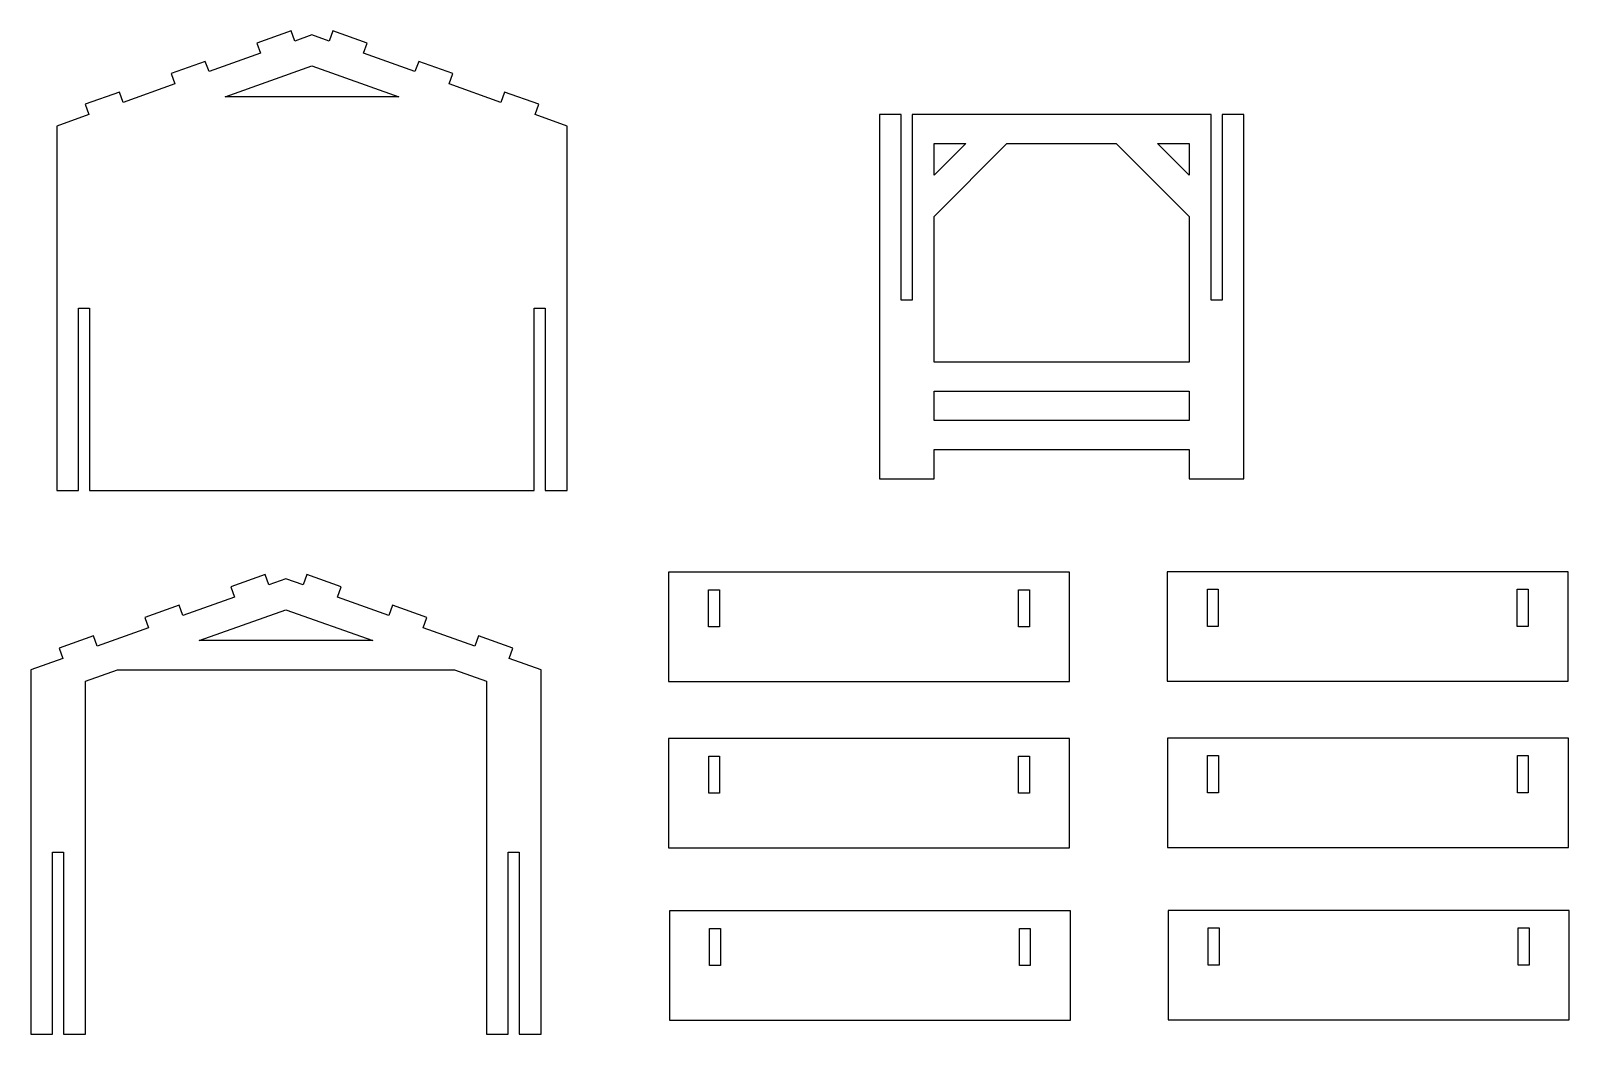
# Model space of a CAD drawing. Extents: x 98 to 309, y 49 to 187.
import ezdxf

# ---------------------------------------------------------------- set-up
doc = ezdxf.new("R2010")
doc.units = 0
doc.header["$LTSCALE"] = 12.7
doc.header["$MEASUREMENT"] = 0
doc.layers.add('VISIBLE', color=7, linetype='CONTINUOUS')

msp = doc.modelspace()

# ---------------------------------------------------------------- linework, layer by layer
at = {"layer": 'VISIBLE', "flags": 128}
for points in [[(102.04, 123.62), (105.04, 123.62), (105.04, 148.62), (106.54, 148.62), (106.54, 123.62), (167.54, 123.62), (167.54, 148.62), (169.04, 148.62), (169.04, 123.62), (172.04, 123.62), (172.04, 173.62), (167.65, 175.19), (168.16, 176.6), (163.45, 178.28), (162.94, 176.87), (155.88, 179.39), (156.38, 180.81), (151.68, 182.49), (151.17, 181.08), (144.11, 183.6), (144.61, 185.01), (139.9, 186.69), (139.4, 185.28), (137.04, 186.12), (134.69, 185.28), (134.19, 186.69), (129.48, 185.01), (129.98, 183.6), (122.92, 181.08), (122.41, 182.49), (117.71, 180.81), (118.21, 179.39), (111.15, 176.87), (110.64, 178.28), (105.93, 176.6), (106.44, 175.19), (102.04, 173.62), (102.04, 123.62)], [(125.14, 177.62), (137.04, 181.87), (148.95, 177.62), (125.14, 177.62)], [(214.87, 125.22), (222.37, 125.22), (222.37, 129.22), (257.37, 129.22), (257.37, 125.22), (264.87, 125.22), (264.87, 175.22), (261.87, 175.22), (261.87, 149.72), (260.37, 149.72), (260.37, 175.22), (219.37, 175.22), (219.37, 149.72), (217.87, 149.72), (217.87, 175.22), (214.87, 175.22), (214.87, 125.22)], [(222.37, 171.22), (226.71, 171.22), (222.37, 166.88), (222.37, 171.22)], [(222.37, 161.22), (232.37, 171.22), (247.37, 171.22), (257.37, 161.22), (257.37, 141.22), (222.37, 141.22), (222.37, 161.22)], [(253.02, 171.22), (257.37, 171.22), (257.37, 166.88), (253.02, 171.22)], [(222.37, 137.22), (257.37, 137.22), (257.37, 133.22), (222.37, 133.22), (222.37, 137.22)], [(98.47, 49.01), (101.47, 49.01), (101.47, 74.01), (102.97, 74.01), (102.97, 49.01), (105.97, 49.01), (105.97, 97.44), (110.36, 99.01), (156.58, 99.01), (160.97, 97.44), (160.97, 49.01), (163.97, 49.01), (163.97, 74.01), (165.47, 74.01), (165.47, 49.01), (168.47, 49.01), (168.47, 99.01), (164.08, 100.57), (164.58, 101.99), (159.87, 103.67), (159.37, 102.26), (152.31, 104.78), (152.81, 106.19), (148.1, 107.87), (147.6, 106.46), (140.53, 108.98), (141.04, 110.4), (136.33, 112.08), (135.83, 110.66), (133.47, 111.51), (131.12, 110.66), (130.61, 112.08), (125.9, 110.4), (126.41, 108.98), (119.35, 106.46), (118.84, 107.87), (114.13, 106.19), (114.64, 104.78), (107.57, 102.26), (107.07, 103.67), (102.36, 101.99), (102.86, 100.57), (98.47, 99.01), (98.47, 49.01)], [(185.94, 97.39), (240.94, 97.39), (240.94, 112.39), (185.94, 112.39), (185.94, 97.39)], [(254.36, 97.46), (309.36, 97.46), (309.36, 112.46), (254.36, 112.46), (254.36, 97.46)], [(191.44, 104.89), (191.44, 109.99), (192.94, 109.99), (192.94, 104.89), (191.44, 104.89)], [(233.94, 109.99), (235.44, 109.99), (235.44, 104.89), (233.94, 104.89), (233.94, 109.99)], [(259.86, 104.96), (259.86, 110.06), (261.36, 110.06), (261.36, 104.96), (259.86, 104.96)], [(302.36, 110.06), (303.86, 110.06), (303.86, 104.96), (302.36, 104.96), (302.36, 110.06)], [(121.56, 103.01), (133.47, 107.26), (145.38, 103.01), (121.56, 103.01)], [(185.96, 74.58), (240.96, 74.58), (240.96, 89.58), (185.96, 89.58), (185.96, 74.58)], [(254.38, 74.65), (309.38, 74.65), (309.38, 89.65), (254.38, 89.65), (254.38, 74.65)], [(191.46, 82.08), (191.46, 87.18), (192.96, 87.18), (192.96, 82.08), (191.46, 82.08)], [(233.96, 87.18), (235.46, 87.18), (235.46, 82.08), (233.96, 82.08), (233.96, 87.18)], [(259.88, 82.15), (259.88, 87.25), (261.38, 87.25), (261.38, 82.15), (259.88, 82.15)], [(302.38, 87.25), (303.88, 87.25), (303.88, 82.15), (302.38, 82.15), (302.38, 87.25)], [(186.07, 50.92), (241.07, 50.92), (241.07, 65.92), (186.07, 65.92), (186.07, 50.92)], [(254.49, 50.99), (309.49, 50.99), (309.49, 65.99), (254.49, 65.99), (254.49, 50.99)], [(191.57, 58.42), (191.57, 63.52), (193.07, 63.52), (193.07, 58.42), (191.57, 58.42)], [(234.07, 63.52), (235.57, 63.52), (235.57, 58.42), (234.07, 58.42), (234.07, 63.52)], [(259.99, 58.49), (259.99, 63.59), (261.49, 63.59), (261.49, 58.49), (259.99, 58.49)], [(302.49, 63.59), (303.99, 63.59), (303.99, 58.49), (302.49, 58.49), (302.49, 63.59)]]:
    msp.add_lwpolyline(points, dxfattribs=at)

doc.saveas('drawing.dxf')
